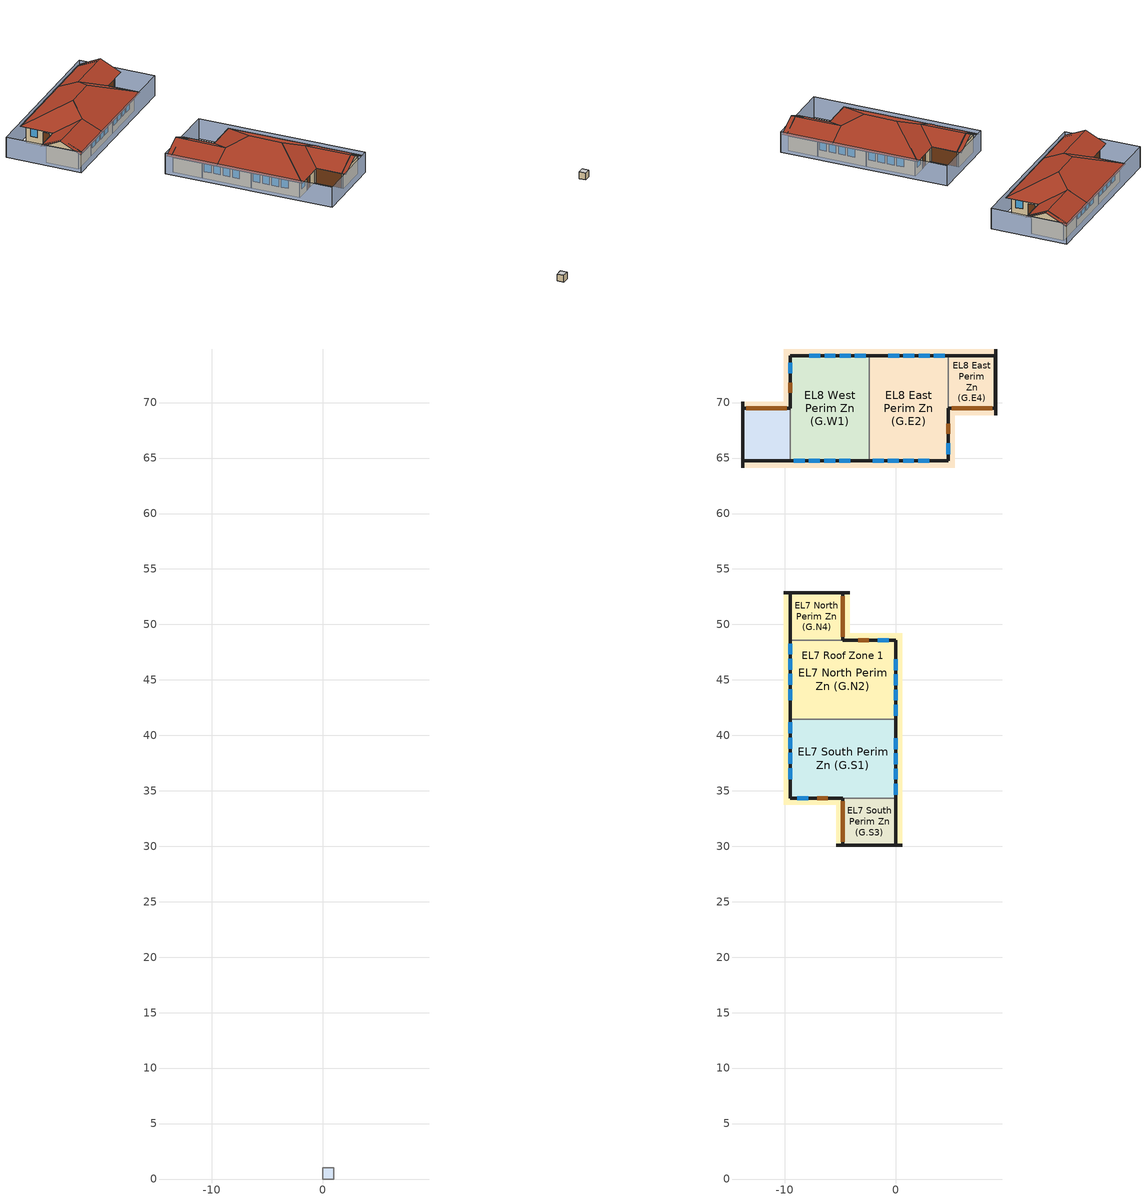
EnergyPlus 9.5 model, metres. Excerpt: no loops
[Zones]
DXGF EL7 Dummy Return Plenum
 floor adiabatic (DXGF EL7 Plenum Construction): 0,0 0,1 1,1 1,0 z-10
 wall adiabatic (DXGF EL7 Plenum Construction): 0,1 0,0 1,0 1,1 0,1 z-10:-9
 ceiling adiabatic (DXGF EL7 Plenum Construction): 0,0 1,0 1,1 0,1 z-9
DXGF EL8 Dummy Return Plenum
 floor adiabatic (DXGF EL8 Plenum Construction): 0,0 0,1 1,1 1,0 z-10
 wall adiabatic (DXGF EL8 Plenum Construction): 0,1 0,0 1,0 1,1 0,1 z-10:-9
 ceiling adiabatic (DXGF EL8 Plenum Construction): 0,0 1,0 1,1 0,1 z-9
EL7 North Perim Zn (G.N2)
 floor foundation (Exterior Floor Cons): 0,41.47 -9.49,41.47 -9.49,48.58 0,48.58 z0
 wall outside (Exterior Wall): 0,41.47 0,48.58 -4.74,48.58 / -9.49,48.58 -9.49,41.47 z0:2.59
 wall to EL7 North Perim Zn (G.N4) (Garage Int Wall): -4.74,48.58 -9.49,48.58 z0:2.59
 wall to EL7 South Perim Zn (G.S1) (EL1 IWall Construction): -9.49,41.47 0,41.47 z0:2.59
 window (Exterior Window): 0,41.77 0,42.76 / 0,43.14 0,44.13 / 0,44.51 0,45.5 / 0,45.89 0,46.87 / -0.61,48.58 -1.59,48.58 / -9.49,48.28 -9.49,47.29 / -9.49,46.91 -9.49,45.92 / -9.49,45.53 -9.49,44.55 / -9.49,44.16 -9.49,43.18 z1.07:2.29
 door (Other Wd Door): -2.44,48.58 -3.35,48.58 z0:2.04
EL7 North Perim Zn (G.N4)
 floor foundation (Exterior Floor Cons): -4.74,48.58 -9.49,48.58 -9.49,52.85 -4.74,52.85 z0
 wall outside (Garage Ext Wall): -4.74,48.88 -4.74,52.54 z0:2.29; -4.74,48.58 -4.74,52.85 -9.49,52.85 -9.49,48.58 z0:2.59
 door (Sgl Lyr Unins Mtl Door): -4.74,48.88 -4.74,52.54 z0:2.29
EL7 Roof Zone 1
 floor outside (Exterior Wall): 0,30.08 0.61,30.08 0.61,49.19 0,48.58 z2.59; -4.74,48.58 0,48.58 0.61,49.19 -4.13,49.19 z2.59; -4.74,48.58 -4.13,49.19 -4.13,52.85 -4.74,52.85 z2.59; -10.1,33.74 -9.49,34.35 -9.49,52.85 -10.1,52.85 z2.59; -10.1,33.74 -5.35,33.74 -4.75,34.35 -9.49,34.35 z2.59; -5.35,30.08 -4.74,30.08 -4.74,34.35 -5.35,33.74 z2.59
 floor to EL7 North Perim Zn (G.N2) (Interior Floor): 0,41.47 -9.49,41.47 -9.49,48.58 0,48.58 z0
 floor to EL7 North Perim Zn (G.N4) (Interior Floor): -4.74,48.58 -9.49,48.58 -9.49,52.85 -4.74,52.85 z2.59
 floor to EL7 South Perim Zn (G.S1) (Interior Floor): 0,34.35 -9.49,34.35 -9.49,41.47 0,41.47 z2.59
 floor to EL7 South Perim Zn (G.S3) (Interior Floor): 0,30.08 -4.74,30.08 -4.74,34.35 0,34.35 z2.59
 wall outside (Exterior Wall): -4.13,52.85,2.59 -10.1,52.85,2.59 -7.12,52.85,3.98; -5.35,30.08,2.59 0.61,30.08,2.59 -2.37,30.08,3.98
 roof outside (EL2 Roof Construction): 0.61,36.72,2.59 0.61,49.19,2.59 -4.74,43.84,5.09 -4.74,39.09,5.09 -2.37,36.72,3.98; 0.61,49.19,2.59 -4.13,49.19,2.59 -7.12,46.21,3.98 -4.74,43.84,5.09; -4.13,49.19,2.59 -4.13,53.46,2.59 -7.11,53.46,3.98 -7.11,46.21,3.98; -10.1,46.21,2.59 -10.1,33.74,2.59 -4.74,39.09,5.09 -4.74,43.84,5.09 -7.12,46.21,3.98; -10.1,33.74,2.59 -5.35,33.74,2.59 -2.37,36.72,3.98 -4.75,39.09,5.09; -5.35,33.74,2.59 -5.35,29.47,2.59 -2.37,29.47,3.98 -2.37,36.72,3.98; -10.1,53.46,2.59 -10.1,46.21,2.59 -7.12,46.21,3.98 -7.12,53.46,3.98; 0.61,29.47,2.59 0.61,36.72,2.59 -2.37,36.72,3.98 -2.37,29.47,3.98
EL7 South Perim Zn (G.S1)
 floor foundation (Exterior Floor Cons): 0,34.35 -9.49,34.35 -9.49,41.47 0,41.47 z0
 wall outside (Exterior Wall): 0,34.35 0,41.47 / -9.49,41.47 -9.49,34.35 -4.74,34.35 z0:2.59
 wall to EL7 South Perim Zn (G.S3) (Garage Int Wall): -4.74,34.35 0,34.35 z0:2.59
 window (Exterior Window): 0,34.65 0,35.64 / 0,36.02 0,37.01 / 0,37.4 0,38.38 / 0,38.77 0,39.75 / -8.88,34.35 -7.89,34.35 / -9.49,41.16 -9.49,40.18 / -9.49,39.79 -9.49,38.8 / -9.49,38.42 -9.49,37.43 / -9.49,37.05 -9.49,36.06 z1.07:2.29
 door (Other Wd Door): -7.05,34.35 -6.14,34.35 z0:2.04
EL7 South Perim Zn (G.S3)
 floor foundation (Exterior Floor Cons): 0,30.08 -4.74,30.08 -4.74,34.35 0,34.35 z0
 wall outside (Garage Ext Wall): -4.74,34.35 -4.74,30.08 0,30.08 0,34.35 z0:2.59
 door (Sgl Lyr Unins Mtl Door): -4.74,34.04 -4.74,30.39 z0:2.29
EL8 East Perim Zn (G.E2)
 floor foundation (Exterior Floor Cons): 4.75,64.73 -2.37,64.73 -2.37,74.22 4.75,74.22 z0
 wall outside (Exterior Wall): 4.75,74.22 -2.37,74.22 / -2.37,64.73 4.75,64.73 4.75,69.48 z0:2.59
 wall to EL8 East Perim Zn (G.E4) (Garage Int Wall): 4.75,69.48 4.75,74.22 z0:2.59
 wall to EL8 West Perim Zn (G.W1) (EL1 IWall Construction): -2.37,74.22 -2.37,64.73 z0:2.59
 window (Exterior Window): 4.75,65.34 4.75,66.33 / 4.44,74.22 3.46,74.22 / 3.07,74.22 2.08,74.22 / 1.7,74.22 0.71,74.22 / 0.33,74.22 -0.66,74.22 / -2.07,64.73 -1.08,64.73 / -0.69,64.73 0.29,64.73 / 0.68,64.73 1.66,64.73 / 2.05,64.73 3.03,64.73 z1.07:2.29
 door (Other Wd Door): 4.75,67.17 4.75,68.09 z0:2.04
EL8 East Perim Zn (G.E4)
 floor foundation (Exterior Floor Cons): 9.01,69.48 4.74,69.48 4.74,74.22 9.01,74.22 z0
 wall outside (Garage Ext Wall): 4.74,69.48 9.01,69.48 9.01,74.22 4.74,74.22 z0:2.59
 door (Sgl Lyr Unins Mtl Door): 5.05,69.48 8.71,69.48 z0:2.29
EL8 Roof Zone 1
 floor outside (Exterior Wall): -13.76,64.13 5.35,64.13 4.74,64.73 -13.76,64.73 z2.59; 5.35,64.13 5.35,68.87 4.74,69.48 4.74,64.73 z2.59; 5.35,68.87 9.01,68.87 9.01,69.48 4.74,69.48 z2.59; -9.49,74.22 9.01,74.22 9.01,74.83 -10.1,74.83 z2.59; -9.49,69.48 -9.49,74.22 -10.1,74.83 -10.1,70.09 z2.59; -13.76,69.48 -9.49,69.48 -10.1,70.09 -13.76,70.09 z2.59
 floor to EL8 East Perim Zn (G.E2) (Interior Floor): 4.75,64.73 -2.37,64.73 -2.37,74.22 4.75,74.22 z0
 floor to EL8 East Perim Zn (G.E4) (Interior Floor): 9.01,69.48 4.74,69.48 4.74,74.22 9.01,74.22 z2.59
 floor to EL8 West Perim Zn (G.W1) (Interior Floor): -2.37,64.73 -9.49,64.73 -9.49,74.22 -2.37,74.22 z2.59
 floor to EL8 West Perim Zn (G.W3) (Interior Floor): -9.49,64.73 -13.76,64.73 -13.76,69.48 -9.49,69.48 z2.59
 wall outside (Exterior Wall): 9.01,68.87,2.59 9.01,74.83,2.59 9.01,71.85,3.98; -13.76,70.09,2.59 -13.76,64.13,2.59 -13.76,67.11,3.98
 roof outside (EL2 Roof Construction): -7.12,64.13,2.59 5.35,64.13,2.59 0,69.48,5.09 -4.75,69.48,5.09 -7.12,67.11,3.98; 5.35,64.13,2.59 5.35,68.87,2.59 2.37,71.85,3.98 0,69.48,5.09; 5.35,68.87,2.59 9.62,68.87,2.59 9.62,71.85,3.98 2.37,71.85,3.98; 2.37,74.83,2.59 -10.1,74.83,2.59 -4.74,69.48,5.09 0,69.48,5.09 2.37,71.85,3.98; -10.1,74.83,2.59 -10.1,70.09,2.59 -7.12,67.11,3.98 -4.74,69.48,5.09; -10.1,70.09,2.59 -14.36,70.09,2.59 -14.36,67.11,3.98 -7.12,67.11,3.98; -14.36,64.13,2.59 -7.12,64.13,2.59 -7.12,67.11,3.98 -14.36,67.11,3.98; 9.62,74.83,2.59 2.37,74.83,2.59 2.37,71.85,3.98 9.62,71.85,3.98
EL8 West Perim Zn (G.W1)
 floor foundation (Exterior Floor Cons): -2.37,64.73 -9.49,64.73 -9.49,74.22 -2.37,74.22 z0
 wall outside (Exterior Wall): -2.37,74.22 -9.49,74.22 -9.49,69.48 / -9.49,64.73 -2.37,64.73 z0:2.59
 wall to EL8 West Perim Zn (G.W3) (Garage Int Wall): -9.49,69.48 -9.49,64.73 z0:2.59
 window (Exterior Window): -2.68,74.22 -3.66,74.22 / -4.05,74.22 -5.03,74.22 / -5.42,74.22 -6.4,74.22 / -6.79,74.22 -7.78,74.22 / -9.18,64.73 -8.2,64.73 / -7.81,64.73 -6.83,64.73 / -6.44,64.73 -5.45,64.73 / -5.07,64.73 -4.08,64.73 / -9.49,73.61 -9.49,72.63 z1.07:2.29
 door (Other Wd Door): -9.49,71.78 -9.49,70.87 z0:2.04
EL8 West Perim Zn (G.W3)
 floor foundation (Exterior Floor Cons): -9.49,64.73 -13.76,64.73 -13.76,69.48 -9.49,69.48 z0
 wall outside (Garage Ext Wall): -9.49,69.48 -13.76,69.48 -13.76,64.73 -9.49,64.73 z0:2.59
 door (Sgl Lyr Unins Mtl Door): -9.79,69.48 -13.45,69.48 z0:2.29
shading: -10.25,29.32 0.76,29.32 / 0.76,29.32 0.76,53.61 / 0.76,53.61 -10.25,53.61 / -10.25,53.61 -10.25,29.32 / -14.52,74.98 -14.52,63.98 / -14.52,63.98 9.77,63.98 / 9.77,63.98 9.77,74.98 / 9.77,74.98 -14.52,74.98 z0:3.05
[Building]
SFm+dxgf+WHFansslab+existing-EL7-8: North Axis {deg}=0; Terrain=Suburbs; Loads Convergence Tolerance Value {W}=0.04; Temperature Convergence Tolerance Value {deltaC}=0.4; Solar Distribution=FullExterior; Maximum Number of Warmup Days=25; Minimum Number of Warmup Days=6
[Site:Location]
CA_STOCKTON-METRO-AP Design_Conditions: Latitude {deg}=37.89; Longitude {deg}=-121.23; Time Zone {hr}=-8; Elevation {m}=7
[SizingPeriod:DesignDay] Day of Month=21; Dry-Bulb Temperature Range Modifier Type=DefaultMultipliers; Barometric Pressure {Pa}=101241; Rain Indicator=No; Snow Indicator=No; Daylight Saving Time Indicator=No
Name | Month | Day Type | Maximum Dry-Bulb Temperature {C} | Daily Dry-Bulb Temperature Range {deltaC} | Humidity Condition Type | Wetbulb or DewPoint at Maximum Dry-Bulb {C} | Wind Speed {m/s} | Wind Direction {deg} | Solar Model Indicator | Sky Clearness | ASHRAE Clear Sky Optical Depth for Beam Irradiance (taub) | ASHRAE Clear Sky Optical Depth for Diffuse Irradiance (taud)
CA_STOCKTON-METRO-AP Ann Htg 99.6% Condns DB | 1 | WinterDesignDay | -1 | 0 | Wetbulb | -1 | 1.2 | 90 | ASHRAEClearSky | 0
CA_STOCKTON-METRO-AP Ann Clg 0.4% Condns DB=>MCWB | 7 | SummerDesignDay | 38.9 | 20.3 | Wetbulb | 21.3 | 4.4 | 315 | ASHRAETau |  | 0.33 | 2.456
CA_STOCKTON-METRO-AP Ann Clg 0.4% Condns DP=>MCDB | 7 | SummerDesignDay | 29.9 | 20.3 | Dewpoint | 18.3 | 3.3 | 315 | ASHRAETau |  | 0.33 | 2.456
CA_STOCKTON-METRO-AP JUN Clg 0.4% Condns DB=>MCWB | 6 | SummerDesignDay | 40.1 | 17.5 | Wetbulb | 22.6 | 2.5 | 315 | ASHRAETau |  | 0.322 | 2.484
CA_STOCKTON-METRO-AP JUL Clg 0.4% Condns DB=>MCWB | 7 | SummerDesignDay | 41.1 | 20.3 | Wetbulb | 22.3 | 4.9 | 315 | ASHRAETau |  | 0.324 | 2.451
CA_STOCKTON-METRO-AP AUG Clg 0.4% Condns DB=>MCWB | 8 | SummerDesignDay | 40 | 15.7 | Wetbulb | 21.3 | 4.9 | 315 | ASHRAETau |  | 0.33 | 2.456
CA_STOCKTON-METRO-AP SEP Clg 0.4% Condns DB=>MCWB | 9 | SummerDesignDay | 38.3 | 16.3 | Wetbulb | 21.2 | 3.7 | 337 | ASHRAETau |  | 0.339 | 2.465
CA_STOCKTON-METRO-AP OCT Clg 0.4% Condns DB=>MCWB | 10 | SummerDesignDay | 33.9 | 18.2 | Wetbulb | 18.9 | 3.8 | 315 | ASHRAETau |  | 0.342 | 2.521
CA_STOCKTON-METRO-AP NOV Clg 0.4% Condns DB=>MCWB | 11 | SummerDesignDay | 25 | 11.2 | Wetbulb | 16 | 1.9 | 180 | ASHRAETau |  | 0.327 | 2.598
[Site:WaterMainsTemperature]
Calculation Method=CorrelationFromWeatherFile
[Material]
Name | Roughness | Thickness {m} | Conductivity {W/m-K} | Density {kg/m3} | Specific Heat {J/kg-K} | Thermal Absorptance | Solar Absorptance | Visible Absorptance
DXGF EL7 Plenum Material; DXGF EL8 Plenum Material | Smooth | 0.05 | 0.1 | 200 | 1000
Wall Cavity Effective Insulation | VeryRough | 0.01 | 0.1 | 8.17 | 837
GypBd 1/2in (GP01) | Rough | 0.0128016 | 0.160159 | 800.925 | 837.36
Stucco 1in (SC01) | Smooth | 0.0252984 | 0.720715 | 1858.146 | 837.36
Blt-Up Roof 3/8in (BR01) | Rough | 0.0094488 | 0.162407 | 1121.295 | 1465.38
Plywd 5/8in (PW04) | Rough | 0.0158496 | 0.115363 | 544.629 | 1214.172
Conc HW 140lb 4in (HF-C5) | Rough | 0.101498 | 1.72958 | 2242.59 | 837.36
sheathing_consol_layer | Rough | 0.0127 | 0.0940184 | 685.008 | 1172.332
ceil_consol_layer | Rough | 0.21 | 0.0617176 | 41.9286 | 776.251
wall_consol_layer | Rough | 0.1 | 0.057165 | 120.801 | 1036.26
syn_stucco | MediumSmooth | 0.003048 | 8.65E-02 | 400 | 878.64
Drywall_1/2in | MediumSmooth | 0.0127 | 0.16009 | 800.923 | 1087.84
OSB_7/16in | MediumSmooth | 0.0111125 | 0.1163 | 544.627 | 1213.36
Carpet_n_pad | MediumSmooth | 0.0254001 | 0.0601314 | 32.0369 | 836.8 | 0.9 | 0.7 | 0.7
Light Soil Damp 2in | Rough | 0.0508 | 0.864789 | 1601.85 | 1046.7
[Material:NoMass]
Name | Roughness | Thermal Resistance {m2-K/W}
Garage Int Wall M2 | Rough | 0.173
Garage Int Wall FRV | Rough | 2.252
EL1 IWall Cons Mat 2 (0.91) | Rough | 0.16
EL2 Roof Cons Mat 4 (0.29) | Rough | 0.051
Bldg Paper Felt (BP01) | Rough | 0.011
Wood Shingle (WS02) | MediumRough | 0.165
Sgl Lyr Unins Mtl Door | Rough | 0.366309
Other Wd Door | Rough | 0.121516
[WindowMaterial:SimpleGlazingSystem]
Glass: U-Factor {W/m2-K}=3.46394; Solar Heat Gain Coefficient=0.47; Visible Transmittance=0.88
[WindowMaterial:Blind]
int_blind: Slat Orientation=Horizontal; Slat Width {m}=0.025; Slat Separation {m}=0.01875; Slat Thickness {m}=0.001; Slat Angle {deg}=45; Slat Conductivity {W/m-K}=221; Slat Beam Solar Transmittance=0; Front Side Slat Beam Solar Reflectance=0.5; Back Side Slat Beam Solar Reflectance=0.5; Slat Diffuse Solar Transmittance=0; Front Side Slat Diffuse Solar Reflectance=0.5; Back Side Slat Diffuse Solar Reflectance=0.5; Slat Beam Visible Transmittance=0; Front Side Slat Beam Visible Reflectance=0.5; Back Side Slat Beam Visible Reflectance=0.5; Slat Diffuse Visible Transmittance=0; Front Side Slat Diffuse Visible Reflectance=0.5; Back Side Slat Diffuse Visible Reflectance=0.5; Slat Infrared Hemispherical Transmittance=0; Front Side Slat Infrared Hemispherical Emissivity=0.9; Back Side Slat Infrared Hemispherical Emissivity=0.9; Blind to Glass Distance {m}=0.05; Blind Top Opening Multiplier=0.5; Blind Bottom Opening Multiplier=0.5; Blind Left Side Opening Multiplier=0.5; Blind Right Side Opening Multiplier=0.5
[Construction]
DXGF EL7 Plenum Construction: Wall Cavity Effective Insulation, DXGF EL7 Plenum Material
DXGF EL8 Plenum Construction: Wall Cavity Effective Insulation, DXGF EL8 Plenum Material
Garage Int Wall: GypBd 1/2in (GP01), Garage Int Wall M2, Garage Int Wall FRV, GypBd 1/2in (GP01)
Garage Ext Wall: Stucco 1in (SC01), Bldg Paper Felt (BP01), Garage Int Wall M2, GypBd 1/2in (GP01)
EL2 Roof Construction: Wood Shingle (WS02), Blt-Up Roof 3/8in (BR01), Bldg Paper Felt (BP01), Plywd 5/8in (PW04), EL2 Roof Cons Mat 4 (0.29)
EL1 IWall Construction: GypBd 1/2in (GP01), EL1 IWall Cons Mat 2 (0.91), GypBd 1/2in (GP01)
Sgl Lyr Unins Mtl Door: Sgl Lyr Unins Mtl Door
Other Wd Door: Other Wd Door
Exterior Wall: syn_stucco, sheathing_consol_layer, OSB_7/16in, wall_consol_layer, Drywall_1/2in
Interior Floor: Drywall_1/2in, ceil_consol_layer
Exterior Window: Glass
window_w_blinds: Glass, int_blind
Exterior Floor Cons: Light Soil Damp 2in, Conc HW 140lb 4in (HF-C5), Carpet_n_pad
[Zone] Multiplier=1
Name | Volume {m3} | Part of Total Floor Area
DXGF EL7 Dummy Return Plenum; DXGF EL8 Dummy Return Plenum | 1 | No
EL7 North Perim Zn (G.N2); EL7 North Perim Zn (G.N4); EL7 Roof Zone 1; EL7 South Perim Zn (G.S1); EL7 South Perim Zn (G.S3); EL8 East Perim Zn (G.E2); EL8 East Perim Zn (G.E4); EL8 Roof Zone 1; EL8 West Perim Zn (G.W1); EL8 West Perim Zn (G.W3) |  | Yes
[WindowShadingControl] Shading Type=InteriorBlind; Construction with Shading=window_w_blinds; Shading Control Type=AlwaysOn; Schedule=DEER Res ShadeSch; Shading Control Is Scheduled=Yes; Glare Control Is Active=No; Multiple Surface Control Type=Sequential
Name | Zone | Fenestration Surface 1 | Fenestration Surface 2 | Fenestration Surface 3 | Fenestration Surface 4 | Fenestration Surface 5 | Fenestration Surface 6 | Fenestration Surface 7 | Fenestration Surface 8 | Fenestration Surface 9
Shades-living_unit3-G-N2 | EL7 North Perim Zn (G.N2) | EL7 East Win (G.N2.E4.W1) | EL7 East Win (G.N2.E4.W2) | EL7 East Win (G.N2.E4.W3) | EL7 East Win (G.N2.E4.W4) | EL7 West Win (G.N2.E6.W1) | EL7 West Win (G.N2.E6.W2) | EL7 West Win (G.N2.E6.W3) | EL7 West Win (G.N2.E6.W4) | EL7 North Win (G.N2.E5.W1)
Shades-living_unit4-G-E2 | EL8 East Perim Zn (G.E2) | EL8 North Win (G.E2.E6.W1) | EL8 North Win (G.E2.E6.W2) | EL8 North Win (G.E2.E6.W3) | EL8 North Win (G.E2.E6.W4) | EL8 South Win (G.E2.E4.W1) | EL8 South Win (G.E2.E4.W2) | EL8 South Win (G.E2.E4.W3) | EL8 South Win (G.E2.E4.W4) | EL8 East Win (G.E2.E5.W1)
Shades-living_unit4-G-W1 | EL8 West Perim Zn (G.W1) | EL8 North Win (G.W1.E2.W1) | EL8 North Win (G.W1.E2.W2) | EL8 North Win (G.W1.E2.W3) | EL8 North Win (G.W1.E2.W4) | EL8 South Win (G.W1.E1.W1) | EL8 South Win (G.W1.E1.W2) | EL8 South Win (G.W1.E1.W3) | EL8 South Win (G.W1.E1.W4) | EL8 West Win (G.W1.E3.W1)
Shades-living_unit3-G-S1 | EL7 South Perim Zn (G.S1) | EL7 East Win (G.S1.E1.W1) | EL7 East Win (G.S1.E1.W2) | EL7 East Win (G.S1.E1.W3) | EL7 East Win (G.S1.E1.W4) | EL7 West Win (G.S1.E2.W1) | EL7 West Win (G.S1.E2.W2) | EL7 West Win (G.S1.E2.W3) | EL7 West Win (G.S1.E2.W4) | EL7 South Win (G.S1.E3.W1)
[InternalMass] Surface Area {m2}=5
Name | Construction | Zone or ZoneList
DXGF EL7 Dummy Return Plenum Plenum Internal Mass | DXGF EL7 Plenum Construction | DXGF EL7 Dummy Return Plenum
DXGF EL8 Dummy Return Plenum Plenum Internal Mass | DXGF EL8 Plenum Construction | DXGF EL8 Dummy Return Plenum
[SurfaceProperty:OtherSideCoefficients] Combined Convective/Radiative Film Coefficient {W/m2-K}=0; Constant Temperature {C}=1; Constant Temperature Coefficient=1; External Dry-Bulb Temperature Coefficient=0; Ground Temperature Coefficient=0; Wind Speed Coefficient=0; Zone Air Temperature Coefficient=0; Sinusoidal Variation of Constant Temperature Coefficient=No; Period of Sinusoidal Variation {hr}=24
Name | Constant Temperature Schedule
surfPropOthSdCoefSlabAverage | scheduleOSCSlabAverageSurfaceTemp
surfPropOthSdCoefSlabPerimeter | scheduleOSCSlabPerimeterTemp
surfPropOthSdCoefSlabCore | scheduleOSCSlabCoreTemp
[Foundation:Kiva]
Slab Foundation
[Foundation:Kiva:Settings]
Soil Conductivity {W/m-K}=1.73; Soil Density {kg/m3}=1842; Soil Specific Heat {J/kg-K}=419; Ground Solar Absorptivity=0.9; Ground Thermal Absorptivity=0.9; Ground Surface Roughness {m}=0.03; Far-Field Width {m}=40; Deep-Ground Boundary Condition=ZeroFlux; Deep-Ground Depth {m}=40; Minimum Cell Dimension {m}=0.02; Maximum Cell Growth Coefficient=1.5; Simulation Timestep=Timestep
[SurfaceProperty:ExposedFoundationPerimeter] Exposed Perimeter Calculation Method=ExposedPerimeterFraction; Surface Segment 1 Exposed=Yes
Name | Exposed Perimeter Fraction
EL7 Flr (G.N2.U2); EL7 Flr (G.S1.U1); EL8 Flr (G.E2.U2); EL8 Flr (G.W1.U1) | 0.57
EL7 Flr (G.S3.U3); EL7 Flr (G.N4.U4); EL8 Flr (G.E4.U4); EL8 Flr (G.W3.U3) | 0.73
[People] Number of People Calculation Method=People; Number of People=3; Fraction Radiant=0.3; Sensible Heat Fraction=autocalculate; Activity Level Schedule=activity_sch; Carbon Dioxide Generation Rate {m3/s-W}=0; Enable ASHRAE 55 Comfort Warnings=No; Mean Radiant Temperature Calculation Type=ZoneAveraged; Clothing Insulation Calculation Method=ClothingInsulationSchedule
Name | Zone or ZoneList | Number of People Schedule
People_EL7_Zn_GS1 | EL7 South Perim Zn (G.S1) | EL2 Occ-2 Sch
People_EL7_Zn_GN2 | EL7 North Perim Zn (G.N2) | EL2 Occ-1 Sch
People_EL8_Zn_GW1 | EL8 West Perim Zn (G.W1) | EL2 Occ-2 Sch
People_EL8_Zn_GE2 | EL8 East Perim Zn (G.E2) | EL2 Occ-1 Sch
[Lights] Schedule=InteriorLightingHE; Return Air Fraction=0; Fraction Radiant=0.6; Fraction Visible=0.2; Fraction Replaceable=0; Return Air Fraction Calculated from Plenum Temperature=No
Name | Zone or ZoneList | Design Level Calculation Method | Watts per Zone Floor Area {W/m2} | Lighting Level {W}
EL7_GS1_Light | EL7 South Perim Zn (G.S1) | Watts/Area | 1.75
EL7_GN2_Light | EL7 North Perim Zn (G.N2) | Watts/Area | 1.75
EL7_GS3_Light | EL7 South Perim Zn (G.S3) | LightingLevel |  | 8.65509
EL7_GN4_Light | EL7 North Perim Zn (G.N4) | LightingLevel |  | 8.65509
EL8_GW1_Light | EL8 West Perim Zn (G.W1) | Watts/Area | 1.75
EL8_GE2_Light | EL8 East Perim Zn (G.E2) | Watts/Area | 1.75
EL8_GW3_Light | EL8 West Perim Zn (G.W3) | LightingLevel |  | 8.65509
EL8_GE4_Light | EL8 East Perim Zn (G.E4) | LightingLevel |  | 8.65509
[OtherEquipment] Fuel Type=None; Design Level Calculation Method=EquipmentLevel; Design Level {W}=0; Fraction Radiant=0; Fraction Lost=0
Name | Zone or ZoneList | Schedule | Fraction Latent
SupplySensibleLeakageToEL7 South Perim Zn (G.S1); SupplyDuctConductionToEL7 South Perim Zn (G.S1) | EL7 South Perim Zn (G.S1) | EL7 South Perim Zn (G.S1) Duct Loss Sch | 0
SupplyLatentLeakageToEL7 South Perim Zn (G.S1) | EL7 South Perim Zn (G.S1) | EL7 South Perim Zn (G.S1) Duct Loss Sch | 1
SupplyDuctConductionToEL7 Roof Zone 1; ReturnDuctConductionToEL7 Roof Zone 1; SupplySensibleLeakageToEL7 Roof Zone 1 | EL7 Roof Zone 1 | EL7 South Perim Zn (G.S1) Duct Loss Sch | 0
ReturnDuctConductionToPlenumDXGF EL7; ReturnSensibleLeakageEquipDXGF EL7 | DXGF EL7 Dummy Return Plenum | EL7 South Perim Zn (G.S1) Duct Loss Sch | 0
SupplyLatentLeakageToEL7 Roof Zone 1 | EL7 Roof Zone 1 | EL7 South Perim Zn (G.S1) Duct Loss Sch | 1
ReturnLatentLeakageEquipDXGF EL7 | DXGF EL7 Dummy Return Plenum | EL7 South Perim Zn (G.S1) Duct Loss Sch | 1
SupplySensibleLeakageToEL8 West Perim Zn (G.W1); SupplyDuctConductionToEL8 West Perim Zn (G.W1) | EL8 West Perim Zn (G.W1) | EL8 West Perim Zn (G.W1) Duct Loss Sch | 0
SupplyLatentLeakageToEL8 West Perim Zn (G.W1) | EL8 West Perim Zn (G.W1) | EL8 West Perim Zn (G.W1) Duct Loss Sch | 1
SupplyDuctConductionToEL8 Roof Zone 1; ReturnDuctConductionToEL8 Roof Zone 1; SupplySensibleLeakageToEL8 Roof Zone 1 | EL8 Roof Zone 1 | EL8 West Perim Zn (G.W1) Duct Loss Sch | 0
ReturnDuctConductionToPlenumDXGF EL8; ReturnSensibleLeakageEquipDXGF EL8 | DXGF EL8 Dummy Return Plenum | EL8 West Perim Zn (G.W1) Duct Loss Sch | 0
SupplyLatentLeakageToEL8 Roof Zone 1 | EL8 Roof Zone 1 | EL8 West Perim Zn (G.W1) Duct Loss Sch | 1
ReturnLatentLeakageEquipDXGF EL8 | DXGF EL8 Dummy Return Plenum | EL8 West Perim Zn (G.W1) Duct Loss Sch | 1
[ZoneInfiltration:DesignFlowRate] Schedule=always_avail
Name | Zone or ZoneList | Design Flow Rate Calculation Method | Flow per Zone Floor Area {m3/s-m2} | Constant Term Coefficient | Air Changes per Hour {1/hr} | Temperature Term Coefficient | Velocity Term Coefficient
EL7 S3 Infiltration | EL7 South Perim Zn (G.S3) | Flow/Area | 0.0010795 | 1
EL7 N4 Infiltration | EL7 North Perim Zn (G.N4) | Flow/Area | 0.0010795 | 1
EL8 W3 Infiltration | EL8 West Perim Zn (G.W3) | Flow/Area | 0.0010795 | 1
EL8 E4 Infiltration | EL8 East Perim Zn (G.E4) | Flow/Area | 0.0010795 | 1
EL7 Attic Infiltration | EL7 Roof Zone 1 | AirChanges/Hour | 0 | 0 | 1 | 0.5 | 0.1543
EL8 Attic Infiltration | EL8 Roof Zone 1 | AirChanges/Hour | 0 | 0 | 1 | 0.5 | 0.1543
[ZoneMixing] Design Flow Rate Calculation Method=Flow/Zone; Design Flow Rate {m3/s}=0
Name | Zone | Schedule | Source Zone
EL7 Roof Zone 1ToEL7 South Perim Zn (G.S1)Mixing | EL7 South Perim Zn (G.S1) | EL7 South Perim Zn (G.S1) Duct Loss Sch | EL7 Roof Zone 1
EL7 South Perim Zn (G.S1)ToEL7 Roof Zone 1Mixing | EL7 Roof Zone 1 | EL7 South Perim Zn (G.S1) Duct Loss Sch | EL7 South Perim Zn (G.S1)
EL8 Roof Zone 1ToEL8 West Perim Zn (G.W1)Mixing | EL8 West Perim Zn (G.W1) | EL8 West Perim Zn (G.W1) Duct Loss Sch | EL8 Roof Zone 1
EL8 West Perim Zn (G.W1)ToEL8 Roof Zone 1Mixing | EL8 Roof Zone 1 | EL8 West Perim Zn (G.W1) Duct Loss Sch | EL8 West Perim Zn (G.W1)
[Exterior:Lights]
Exterior Lights: Schedule=ExteriorLighting; Design Level {W}=104.501
[EnergyManagementSystem:Sensor]
Name | Output:Variable or Output:Meter Index Key | Output:Variable or Output:Meter
AHZone_TEL7SouthPerimZnGS1 | EL7 Roof Zone 1 | Zone Air Temperature
AHZone_WEL7SouthPerimZnGS1 | EL7 Roof Zone 1 | Zone Mean Air Humidity Ratio
AHZone_TEL8WestPerimZnGW1 | EL8 Roof Zone 1 | Zone Air Temperature
AHZone_WEL8WestPerimZnGW1 | EL8 Roof Zone 1 | Zone Mean Air Humidity Ratio
[EnergyManagementSystem:Actuator]
Name | Actuated Component Unique | Actuated Component Type | Actuated Component Control Type
Qleak_s_sEL7SouthPerimZnGS1 | SupplySensibleLeakageToEL7 South Perim Zn (G.S1) | OtherEquipment | Power Level
Qleak_s_lEL7SouthPerimZnGS1 | SupplyLatentLeakageToEL7 South Perim Zn (G.S1) | OtherEquipment | Power Level
Qduct_sToEL7SouthPerimZnGS1 | SupplyDuctConductionToEL7 South Perim Zn (G.S1) | OtherEquipment | Power Level
Qduct_sToEL7RoofZone1 | SupplyDuctConductionToEL7 Roof Zone 1 | OtherEquipment | Power Level
Qduct_rToPlenumDXGFEL7 | ReturnDuctConductionToPlenumDXGF EL7 | OtherEquipment | Power Level
Qduct_rToEL7RoofZone1 | ReturnDuctConductionToEL7 Roof Zone 1 | OtherEquipment | Power Level
Qleak_sToEL7RoofZone1 | SupplySensibleLeakageToEL7 Roof Zone 1 | OtherEquipment | Power Level
LatentLeakageToEL7RoofZone1 | SupplyLatentLeakageToEL7 Roof Zone 1 | OtherEquipment | Power Level
Qleak_r_sDXGFEL7 | ReturnSensibleLeakageEquipDXGF EL7 | OtherEquipment | Power Level
Qleak_r_lDXGFEL7 | ReturnLatentLeakageEquipDXGF EL7 | OtherEquipment | Power Level
VEL7RoofZone1ToEL7SouthPerimZnGS1 | EL7 Roof Zone 1ToEL7 South Perim Zn (G.S1)Mixing | ZoneMixing | Air Exchange Flow Rate
VEL7SouthPerimZnGS1ToEL7RoofZone1 | EL7 South Perim Zn (G.S1)ToEL7 Roof Zone 1Mixing | ZoneMixing | Air Exchange Flow Rate
Qleak_s_sEL8WestPerimZnGW1 | SupplySensibleLeakageToEL8 West Perim Zn (G.W1) | OtherEquipment | Power Level
Qleak_s_lEL8WestPerimZnGW1 | SupplyLatentLeakageToEL8 West Perim Zn (G.W1) | OtherEquipment | Power Level
Qduct_sToEL8WestPerimZnGW1 | SupplyDuctConductionToEL8 West Perim Zn (G.W1) | OtherEquipment | Power Level
Qduct_sToEL8RoofZone1 | SupplyDuctConductionToEL8 Roof Zone 1 | OtherEquipment | Power Level
Qduct_rToPlenumDXGFEL8 | ReturnDuctConductionToPlenumDXGF EL8 | OtherEquipment | Power Level
Qduct_rToEL8RoofZone1 | ReturnDuctConductionToEL8 Roof Zone 1 | OtherEquipment | Power Level
Qleak_sToEL8RoofZone1 | SupplySensibleLeakageToEL8 Roof Zone 1 | OtherEquipment | Power Level
LatentLeakageToEL8RoofZone1 | SupplyLatentLeakageToEL8 Roof Zone 1 | OtherEquipment | Power Level
Qleak_r_sDXGFEL8 | ReturnSensibleLeakageEquipDXGF EL8 | OtherEquipment | Power Level
Qleak_r_lDXGFEL8 | ReturnLatentLeakageEquipDXGF EL8 | OtherEquipment | Power Level
VEL8RoofZone1ToEL8WestPerimZnGW1 | EL8 Roof Zone 1ToEL8 West Perim Zn (G.W1)Mixing | ZoneMixing | Air Exchange Flow Rate
VEL8WestPerimZnGW1ToEL8RoofZone1 | EL8 West Perim Zn (G.W1)ToEL8 Roof Zone 1Mixing | ZoneMixing | Air Exchange Flow Rate
[EnergyManagementSystem:ProgramCallingManager]
DuctLeakageCallingManagerEL7SouthPerimZnGS1: EndOfSystemTimestepAfterHVACReporting; DuctLeakageProgramEL7SouthPerimZnGS1
DuctLeakageCallingManagerEL8WestPerimZnGW1: EndOfSystemTimestepAfterHVACReporting; DuctLeakageProgramEL8WestPerimZnGW1
[EnergyManagementSystem:Program]
DuctLeakageProgramEL7SouthPerimZnGS1: Set f_sup = 0.056249999999999994; Set f_ret = 0.050625; Set f_OA = 0.005624999999999991; Set V_OA = f_OA * AH_VFREL7SouthPerimZnGS1; Set Vleak_s = f_sup * AH_VFREL7SouthPerimZnGS1; Set Vleak_r = f_ret * AH_VFREL7SouthPerimZnGS1; Set VEL7RoofZone1ToEL7SouthPerimZnGS1 = @Abs (Vleak_s - Vleak_r - V_OA); Set VEL7SouthPerimZnGS1ToEL7RoofZone1 = 0; Set h_SA = @HFnTdbW AH_ToutEL7SouthPerimZnGS1 AH_WoutEL7SouthPerimZnGS1; Set h_AHZone = @HFnTdbW AHZone_TEL7SouthPerimZnGS1 AHZone_WEL7SouthPerimZnGS1; Set h_RA = @HFnTdbW RA_TEL7SouthPerimZnGS1 RA_WEL7SouthPerimZnGS1; Set h_fg = @HfgAirFnWTdb AH_WoutEL7SouthPerimZnGS1 AH_ToutEL7SouthPerimZnGS1; Set Qleak_s = f_sup * AH_MFREL7SouthPerimZnGS1 * (h_RA - h_SA); Set Qleak_s_lEL7SouthPerimZnGS1 = f_sup * AH_MFREL7SouthPerimZnGS1 * h_fg * (RA_WEL7SouthPerimZnGS1 - AH_WoutEL7SouthPerimZnGS1); Set Qleak_s_sEL7SouthPerimZnGS1 = Qleak_s - Qleak_s_lEL7SouthPerimZnGS1; Set expTerm = (Fan_RTFEL7SouthPerimZnGS1 / ((@Max AH_MFREL7SouthPerimZnGS1 0.001) * 1006.0)) * 15.849298029384977; Set expTerm = 0 - expTerm; Set Tsupply = AHZone_TEL7SouthPerimZnGS1 + ((AH_ToutEL7SouthPerimZnGS1 - AHZone_TEL7SouthPerimZnGS1) * (@Exp expTerm)); Set Qduct_sToEL7SouthPerimZnGS1 = AH_MFREL7SouthPerimZnGS1 * 1006.0 * (Tsupply - AH_ToutEL7SouthPerimZnGS1); Set Qduct_sToEL7RoofZone1 = 0 - Qduct_sToEL7SouthPerimZnGS1; Set expTerm = (Fan_RTFEL7SouthPerimZnGS1 / ((@Max AH_MFREL7SouthPerimZnGS1 0.001) * 1006.0)) * 3.9134069208357967; Set expTerm = 0 - expTerm; Set Treturn = AHZone_TEL7SouthPerimZnGS1 + ((RA_TEL7SouthPerimZnGS1 - AHZone_TEL7SouthPerimZnGS1) * (@Exp expTerm)); Set Qduct_rToPlenumDXGFEL7 = AH_MFREL7SouthPerimZnGS1 * 1006.0 * (Treturn - RA_TEL7SouthPerimZnGS1); Set Qduct_rToEL7RoofZone1 = 0 - Qduct_rToPlenumDXGFEL7; Set Qleak_r_lDXGFEL7 = 0; Set Qleak_r_sDXGFEL7 = f_ret * AH_MFREL7SouthPerimZnGS1 * 1006.0 * (AHZone_TEL7SouthPerimZnGS1 - RA_TEL7SouthPerimZnGS1); Set Qleak = f_sup * AH_MFREL7SouthPerimZnGS1 * (h_SA - h_AHZone); Set Qleak_lToEL7RoofZone1 = f_sup * AH_MFREL7SouthPerimZnGS1 * h_fg * (AH_WoutEL7SouthPerimZnGS1 - AHZone_WEL7SouthPerimZnGS1); Set Qleak_sToEL7RoofZone1 = Qleak - Qleak_lToEL7RoofZone1
DuctLeakageProgramEL8WestPerimZnGW1: Set f_sup = 0.056249999999999994; Set f_ret = 0.050625; Set f_OA = 0.005624999999999991; Set V_OA = f_OA * AH_VFREL8WestPerimZnGW1; Set Vleak_s = f_sup * AH_VFREL8WestPerimZnGW1; Set Vleak_r = f_ret * AH_VFREL8WestPerimZnGW1; Set VEL8RoofZone1ToEL8WestPerimZnGW1 = @Abs (Vleak_s - Vleak_r - V_OA); Set VEL8WestPerimZnGW1ToEL8RoofZone1 = 0; Set h_SA = @HFnTdbW AH_ToutEL8WestPerimZnGW1 AH_WoutEL8WestPerimZnGW1; Set h_AHZone = @HFnTdbW AHZone_TEL8WestPerimZnGW1 AHZone_WEL8WestPerimZnGW1; Set h_RA = @HFnTdbW RA_TEL8WestPerimZnGW1 RA_WEL8WestPerimZnGW1; Set h_fg = @HfgAirFnWTdb AH_WoutEL8WestPerimZnGW1 AH_ToutEL8WestPerimZnGW1; Set Qleak_s = f_sup * AH_MFREL8WestPerimZnGW1 * (h_RA - h_SA); Set Qleak_s_lEL8WestPerimZnGW1 = f_sup * AH_MFREL8WestPerimZnGW1 * h_fg * (RA_WEL8WestPerimZnGW1 - AH_WoutEL8WestPerimZnGW1); Set Qleak_s_sEL8WestPerimZnGW1 = Qleak_s - Qleak_s_lEL8WestPerimZnGW1; Set expTerm = (Fan_RTFEL8WestPerimZnGW1 / ((@Max AH_MFREL8WestPerimZnGW1 0.001) * 1006.0)) * 15.849298029384977; Set expTerm = 0 - expTerm; Set Tsupply = AHZone_TEL8WestPerimZnGW1 + ((AH_ToutEL8WestPerimZnGW1 - AHZone_TEL8WestPerimZnGW1) * (@Exp expTerm)); Set Qduct_sToEL8WestPerimZnGW1 = AH_MFREL8WestPerimZnGW1 * 1006.0 * (Tsupply - AH_ToutEL8WestPerimZnGW1); Set Qduct_sToEL8RoofZone1 = 0 - Qduct_sToEL8WestPerimZnGW1; Set expTerm = (Fan_RTFEL8WestPerimZnGW1 / ((@Max AH_MFREL8WestPerimZnGW1 0.001) * 1006.0)) * 3.9134069208357967; Set expTerm = 0 - expTerm; Set Treturn = AHZone_TEL8WestPerimZnGW1 + ((RA_TEL8WestPerimZnGW1 - AHZone_TEL8WestPerimZnGW1) * (@Exp expTerm)); Set Qduct_rToPlenumDXGFEL8 = AH_MFREL8WestPerimZnGW1 * 1006.0 * (Treturn - RA_TEL8WestPerimZnGW1); Set Qduct_rToEL8RoofZone1 = 0 - Qduct_rToPlenumDXGFEL8; Set Qleak_r_lDXGFEL8 = 0; Set Qleak_r_sDXGFEL8 = f_ret * AH_MFREL8WestPerimZnGW1 * 1006.0 * (AHZone_TEL8WestPerimZnGW1 - RA_TEL8WestPerimZnGW1); Set Qleak = f_sup * AH_MFREL8WestPerimZnGW1 * (h_SA - h_AHZone); Set Qleak_lToEL8RoofZone1 = f_sup * AH_MFREL8WestPerimZnGW1 * h_fg * (AH_WoutEL8WestPerimZnGW1 - AHZone_WEL8WestPerimZnGW1); Set Qleak_sToEL8RoofZone1 = Qleak - Qleak_lToEL8RoofZone1
[AvailabilityManager:Scheduled]
System availability: Schedule=always_avail
[AvailabilityManager:NightCycle] Applicability Schedule=HVACTemplate-Always 1; Fan Schedule=always_avail; Control Type=StayOff; Thermostat Tolerance {deltaC}=0.2; Cycling Run Time Control Type=FixedRunTime; Cycling Run Time {s}=3600
DXGF EL7 Availability; DXGF EL8 Availability
[Schedule:Day:Hourly]
ExteriorLightingDay: 1, 1, 1, 1, 1, 1, 0, 0, 0, 0, 0, 0, 0, 0, 0, 0, 0, 0, 1, 1, 1, 1, 1, 1
LightingDay_EELighting: 0.06875, 0.06875, 0.06875, 0.06875, 0.20625, 0.429688, 0.48125, 0.429688, 0.189062, 0.128906, 0.128906, 0.128906, 0.128906, 0.128906, 0.128906, 0.223438, 0.48125, 0.670312, 0.902344, 1, 1, 0.75625, 0.421094, 0.171875
EL2 Occ-2 S1 WD; EL2 Occ-2 S2 WD; EL2 Occ-2 S3 WD: 0, 0, 0, 0, 0, 0, 0.5, 0.33, 0.33, 0.33, 0.33, 0.33, 0.33, 0.33, 0.33, 0.33, 0.33, 0.33, 1, 1, 1, 1, 0.5, 0
EL2 Occ-2 S1 WEH; EL2 Occ-2 S1 CDD; EL2 Occ-2 S2 WEH; EL2 Occ-2 S2 CDD; EL2 Occ-2 S3 WEH; EL2 Occ-2 S3 CDD: 0, 0, 0, 0, 0, 0, 0, 0.5, 0.67, 0.67, 0.67, 0.67, 0.67, 0.67, 0.67, 0.67, 0.67, 1, 1, 1, 1, 1, 0.5, 0
EL2 Occ-2 S1 HDD; EL2 Occ-2 S2 HDD; EL2 Occ-2 S3 HDD; EL2 Occ-1 S1 HDD; EL2 Occ-1 S2 HDD; EL2 Occ-1 S3 HDD: 0, 0, 0, 0, 0, 0, 0, 0, 0, 0, 0, 0, 0, 0, 0, 0, 0, 0, 0, 0, 0, 0, 0, 0
EL2 Occ-1 S1 WD; EL2 Occ-1 S2 WD; EL2 Occ-1 S3 WD: 1, 1, 1, 1, 1, 1, 0.5, 0.33, 0, 0, 0, 0, 0, 0, 0, 0, 0, 0, 0, 0, 0, 0, 0.5, 1
EL2 Occ-1 S1 WEH; EL2 Occ-1 S1 CDD; EL2 Occ-1 S2 WEH; EL2 Occ-1 S2 CDD; EL2 Occ-1 S3 WEH; EL2 Occ-1 S3 CDD: 1, 1, 1, 1, 1, 1, 1, 0.5, 0, 0, 0, 0, 0, 0, 0, 0, 0, 0, 0, 0, 0, 0, 0.5, 1
DEER Res ShadeSchDay: 0.72, 0.72, 0.72, 0.72, 0.72, 0.72, 0.72, 0.72, 0.72, 0.72, 0.72, 0.72, 0.72, 0.72, 0.72, 0.72, 0.72, 0.72, 0.72, 0.72, 0.72, 0.72, 0.72, 0.72
[Schedule:Week:Compact]
LightingProfileWeek_EELighting: For: AllDays, LightingDay_EELighting
ExteriorLightingProfileWeek: For: AllDays, ExteriorLightingDay
EL2 Occ-2 S1 Wk: Weekdays, EL2 Occ-2 S1 WD, Weekends, EL2 Occ-2 S1 WEH, SummerDesignDay, EL2 Occ-2 S1 HDD, WinterDesignDay, EL2 Occ-2 S1 CDD, AllOtherDays, EL2 Occ-2 S1 WEH
EL2 Occ-2 S2 Wk: Weekdays, EL2 Occ-2 S2 WD, Weekends, EL2 Occ-2 S2 WEH, SummerDesignDay, EL2 Occ-2 S2 HDD, WinterDesignDay, EL2 Occ-2 S2 CDD, AllOtherDays, EL2 Occ-2 S2 WEH
EL2 Occ-2 S3 Wk: Weekdays, EL2 Occ-2 S3 WD, Weekends, EL2 Occ-2 S3 WEH, SummerDesignDay, EL2 Occ-2 S3 HDD, WinterDesignDay, EL2 Occ-2 S3 CDD, AllOtherDays, EL2 Occ-2 S3 WEH
EL2 Occ-1 S1 Wk: Weekdays, EL2 Occ-1 S1 WD, Weekends, EL2 Occ-1 S1 WEH, SummerDesignDay, EL2 Occ-1 S1 HDD, WinterDesignDay, EL2 Occ-1 S1 CDD, AllOtherDays, EL2 Occ-1 S1 WEH
EL2 Occ-1 S2 Wk: Weekdays, EL2 Occ-1 S2 WD, Weekends, EL2 Occ-1 S2 WEH, SummerDesignDay, EL2 Occ-1 S2 HDD, WinterDesignDay, EL2 Occ-1 S2 CDD, AllOtherDays, EL2 Occ-1 S2 WEH
EL2 Occ-1 S3 Wk: Weekdays, EL2 Occ-1 S3 WD, Weekends, EL2 Occ-1 S3 WEH, SummerDesignDay, EL2 Occ-1 S3 HDD, WinterDesignDay, EL2 Occ-1 S3 CDD, AllOtherDays, EL2 Occ-1 S3 WEH
DEER Res ShadeSchWeek: Weekdays, DEER Res ShadeSchDay, Weekends, DEER Res ShadeSchDay, SummerDesignDay, DEER Res ShadeSchDay, WinterDesignDay, DEER Res ShadeSchDay, AllOtherDays, DEER Res ShadeSchDay
[Schedule:Year]
InteriorLightingHE: LightingProfileWeek_EELighting, 1, 1, 12, 31
ExteriorLighting: ExteriorLightingProfileWeek, 1, 1, 12, 31
EL2 Occ-2 Sch: EL2 Occ-2 S1 Wk, 1, 1, 3, 31, EL2 Occ-2 S3 Wk, 4, 1, 5, 31, EL2 Occ-2 S2 Wk, 6, 1, 9, 30, EL2 Occ-2 S3 Wk, 10, 1, 11, 30, EL2 Occ-2 S1 Wk, 12, 1, 12, 31
EL2 Occ-1 Sch: EL2 Occ-1 S1 Wk, 1, 1, 3, 31, EL2 Occ-1 S3 Wk, 4, 1, 5, 31, EL2 Occ-1 S2 Wk, 6, 1, 9, 30, EL2 Occ-1 S3 Wk, 10, 1, 11, 30, EL2 Occ-1 S1 Wk, 12, 1, 12, 31
DEER Res ShadeSch: DEER Res ShadeSchWeek, 1, 1, 12, 31
[Schedule:Compact]
EL7 South Perim Zn (G.S1) Duct Loss Sch; EL8 West Perim Zn (G.W1) Duct Loss Sch; always_avail; HVACTemplate-Always 1: Through: 12/31, For: AllDays, Until: 24:00, 1
activity_sch: Through: 12/31, For: AllDays, Until: 24:00, 117.28
scheduleOSCSlabAverageSurfaceTemp: Through:   1/31, For:AllDays, Until:24:00, 20.905, Through:   2/28, For:AllDays, Until:24:00, 20.949, Through:   3/31, For:AllDays, Until:24:00, 21.295, Through:   4/30, For:AllDays, Until:24:00, 21.54, Through:   5/31, For:AllDays, Until:24:00, 21.948, Through:   6/30, For:AllDays, Until:24:00, 23.754, Through:   7/31, For:AllDays, Until:24:00, 24.208, Through:   8/31, For:AllDays, Until:24:00, 24.397, Through:   9/30, For:AllDays, Until:24:00, 24.223, Through:  10/31, For:AllDays, Until:24:00, 22.606, Through:  11/30, For:AllDays, Until:24:00, 21.855, Through:  12/31, For:AllDays, Until:24:00, 21.175
scheduleOSCSlabPerimeterTemp: Through:   1/31, For:AllDays, Until:24:00, 20.275, Through:   2/28, For:AllDays, Until:24:00, 20.411, Through:   3/31, For:AllDays, Until:24:00, 21.006, Through:   4/30, For:AllDays, Until:24:00, 21.407, Through:   5/31, For:AllDays, Until:24:00, 22.048, Through:   6/30, For:AllDays, Until:24:00, 24.148, Through:   7/31, For:AllDays, Until:24:00, 24.688, Through:   8/31, For:AllDays, Until:24:00, 24.907, Through:   9/30, For:AllDays, Until:24:00, 24.564, Through:  10/31, For:AllDays, Until:24:00, 22.726, Through:  11/30, For:AllDays, Until:24:00, 21.639, Through:  12/31, For:AllDays, Until:24:00, 20.623
scheduleOSCSlabCoreTemp: Through:   1/31, For:AllDays, Until:24:00, 21.939, Through:   2/28, For:AllDays, Until:24:00, 21.831, Through:   3/31, For:AllDays, Until:24:00, 21.769, Through:   4/30, For:AllDays, Until:24:00, 21.758, Through:   5/31, For:AllDays, Until:24:00, 21.784, Through:   6/30, For:AllDays, Until:24:00, 23.109, Through:   7/31, For:AllDays, Until:24:00, 23.42, Through:   8/31, For:AllDays, Until:24:00, 23.562, Through:   9/30, For:AllDays, Until:24:00, 23.663, Through:  10/31, For:AllDays, Until:24:00, 22.409, Through:  11/30, For:AllDays, Until:24:00, 22.209, Through:  12/31, For:AllDays, Until:24:00, 22.082
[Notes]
END TEMPLATE "C:/modelkit-flannel-0.7.0-rtf-residential-2021-09-24/templates/energyplus/templates/zoneloads/singlefamily_ductonly.imf"
GPARM parameters as run:
TEMPLATE_PATH = template/v9.5
BEGIN TEMPLATE "C:/modelkit-flannel-0.7.0-rtf-residential-2021-09-24/prototypes/residential/WHFan-SFm-1 Story-1985/templates/root_kiva_sp.pxt"
→ run_control = "ANNUAL" (specified by input)
→ timestep = 1 (specified by input)
→ run_name = "CZ12/SFm-rDXGF-Ex-WHFan/WHFans_ECM_0.7" (specified by input)
→ glass_u = 0.61 U-IP (specified by input)
→ glass_shgc = 0.47 (specified by input)
→ wall_consol_layer_thickness = 0.1 m (specified by input)
→ wall_consol_layer_conductivity = 0.057165 (specified by input)
→ ceil_consol_layer_thickness = 0.21 m (specified by input)
→ ceil_consol_layer_conductivity = 0.0617176 (specified by input)
→ infiltration_ACH = 0.35 (specified by input)
→ heating_sch_DEER_mrn = 21.39 (specified by input)
→ heating_sch_DEER_day = 21.39 (specified by input)
→ heating_sch_DEER_eve = 21.39 (specified by input)
→ heating_sch_DEER_nit = 21.39 (specified by input)
→ cooling_sch_DEER_mrn = 25 (specified by input)
→ cooling_sch_DEER_day = 25 (specified by input)
→ cooling_sch_DEER_eve = 25 (specified by input)
→ cooling_sch_DEER_nit = 25 (specified by input)
→ climate_zone = 12 (specified by input)
min_sp = 15.56 (defaulted by interface)
→ exhaust_fan_flow = 0.7 CFM/ft² (specified by input)
→ fan_total_eff = 0.865 (specified by input)
burner_eff = 0.78 (defaulted by interface)
→ total_leakage_ratio = 0.15 (specified by input)
number_of_stories = 1 (defaulted by interface)
conditioned_floor_area = 135.07358791680002 (defaulted by interface)
duct_r_value = 4.9 R-IP (defaulted by interface)
→ shading_control = "AlwaysOn" (specified by input)
INSERT TEMPLATE "site.pxt"
Path resolves to "C:/modelkit-flannel-0.7.0-rtf-residential-2021-09-24/analysis/SFm-1975-1985/runs/CZ12/site.pxt"
BEGIN TEMPLATE "C:/modelkit-flannel-0.7.0-rtf-residential-2021-09-24/analysis/SFm-1975-1985/runs/CZ12/site.pxt"
